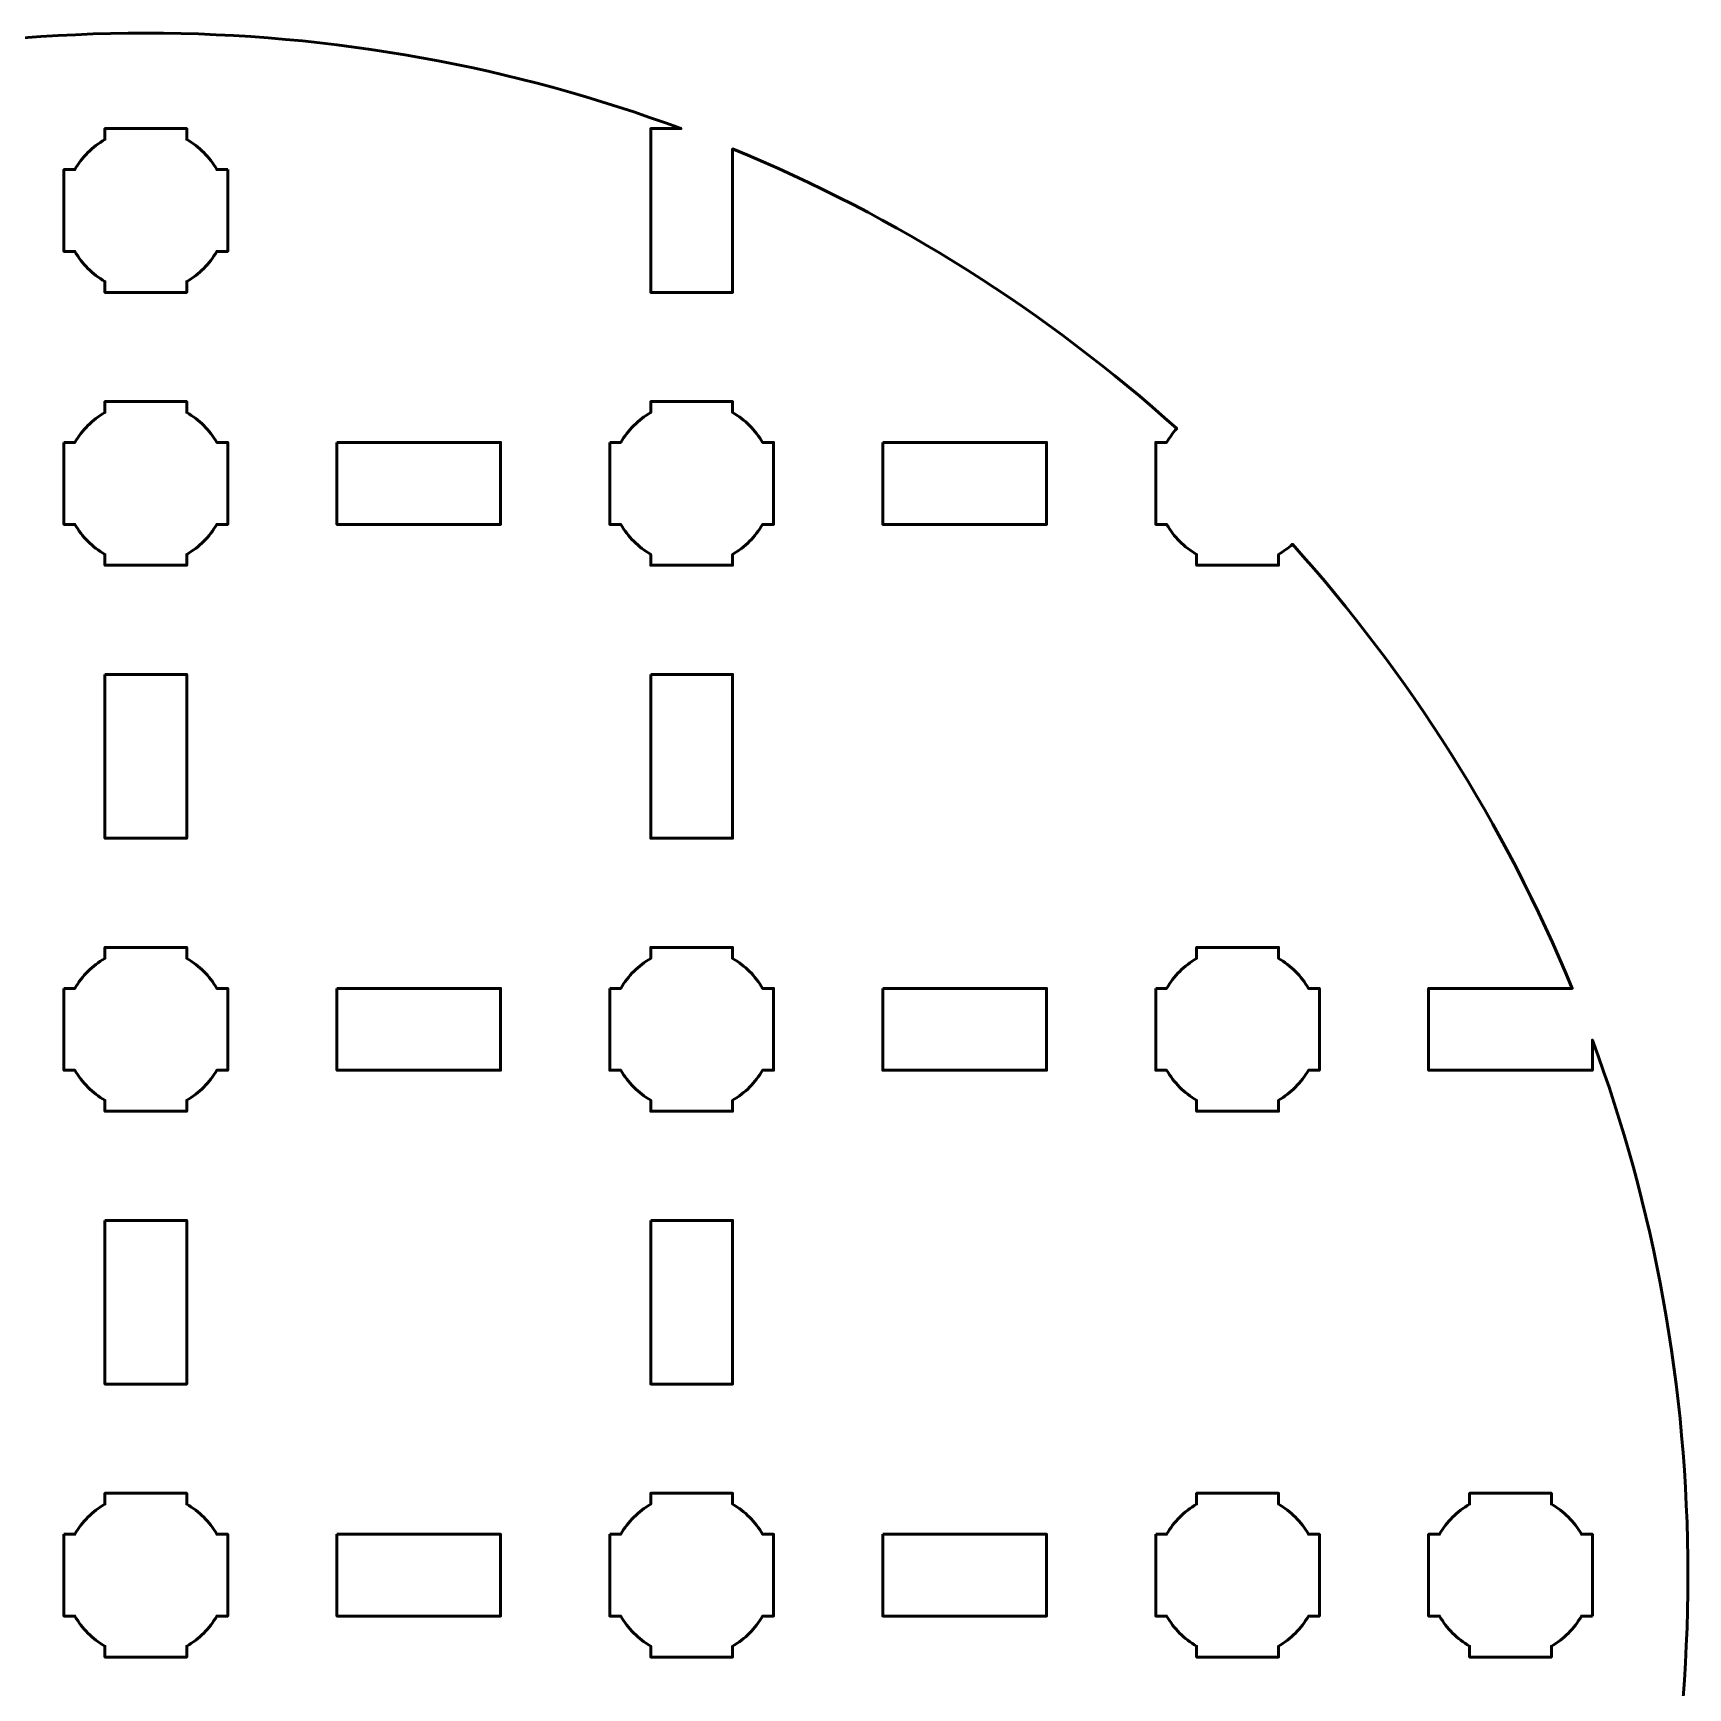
# Model space of a CAD drawing. Header units: centimetres. Extents: x -215 to 208, y -170 to 139.
# Drawn here: x 11.59 to 17.65, y -150.41 to -144.35 of the extents above; entities that cross this region are included whole.
import ezdxf

# ---------------------------------------------------------------- set-up
doc = ezdxf.new("R2010")
doc.units = ezdxf.units.CM
doc.header["$MEASUREMENT"] = 0
doc.layers.add('Layer 1', color=7, linetype='Continuous')

msp = doc.modelspace()

# ---------------------------------------------------------------- linework, layer by layer
at = {"layer": 'Layer 1', "color": 250, "lineweight": 53}
for points, knots in [([(12.00005, -144.35), (12.68952, -144.35), (13.35009, -144.47376), (13.96101, -144.69995), (13.96101, -144.69995), (13.96101, -144.69995), (13.85006, -144.69995), (13.85006, -144.69995), (13.85006, -144.69995), (13.85006, -144.69995), (13.85006, -145.29995), (13.85006, -145.29995), (13.85006, -145.29995), (13.85006, -145.29995), (14.15007, -145.29995), (14.15007, -145.29995), (14.15007, -145.29995), (14.15007, -145.29995), (14.15007, -144.77407), (14.15007, -144.77407), (14.15007, -144.77407), (14.75163, -145.0219), (15.30098, -145.37065), (15.77718, -145.79911), (15.77718, -145.79911), (15.76316, -145.81465), (15.75075, -145.83167), (15.7402, -145.8499), (15.7402, -145.8499), (15.7402, -145.8499), (15.7, -145.8499), (15.7, -145.8499), (15.7, -145.8499), (15.7, -145.8499), (15.7, -146.1499), (15.7, -146.1499), (15.7, -146.1499), (15.7, -146.1499), (15.74015, -146.1499), (15.74015, -146.1499), (15.74015, -146.1499), (15.76648, -146.19545), (15.80446, -146.23344), (15.85, -146.2598), (15.85, -146.2598), (15.85, -146.2598), (15.85, -146.2999), (15.85, -146.2999), (15.85, -146.2999), (15.85, -146.2999), (15.99337, -146.2999), (15.99337, -146.2999), (15.99337, -146.2999), (15.99337, -146.2999), (16.00005, -146.29998), (16.00005, -146.29998), (16.00005, -146.29998), (16.00005, -146.29998), (16.00672, -146.2999), (16.00672, -146.2999), (16.00672, -146.2999), (16.00672, -146.2999), (16.15, -146.2999), (16.15, -146.2999), (16.15, -146.2999), (16.15, -146.2999), (16.15, -146.25984), (16.15, -146.25984), (16.15, -146.25984), (16.16826, -146.24928), (16.1853, -146.23684), (16.20087, -146.2228), (16.20087, -146.2228), (16.62938, -146.699), (16.97816, -147.24839), (17.22604, -147.84996), (17.22604, -147.84996), (17.22604, -147.84996), (16.70005, -147.84996), (16.70005, -147.84996), (16.70005, -147.84996), (16.70005, -147.84996), (16.70005, -148.14997), (16.70005, -148.14997), (16.70005, -148.14997), (16.70005, -148.14997), (17.30005, -148.14997), (17.30005, -148.14997), (17.30005, -148.14997), (17.30005, -148.14997), (17.30005, -148.03918), (17.30005, -148.03918), (17.30005, -148.03918), (17.52628, -148.65004), (17.65, -149.31059), (17.65, -150.00004), (17.65, -150.00004), (17.65, -150.68951), (17.5263, -151.35007), (17.30005, -151.96092), (17.30005, -151.96092), (17.30005, -151.96092), (17.30005, -151.84996), (17.30005, -151.84996), (17.30005, -151.84996), (17.30005, -151.84996), (16.70005, -151.84996), (16.70005, -151.84996), (16.70005, -151.84996), (16.70005, -151.84996), (16.70005, -152.14997), (16.70005, -152.14997), (16.70005, -152.14997), (16.70005, -152.14997), (17.2261, -152.14997), (17.2261, -152.14997), (17.2261, -152.14997), (16.9782, -152.75151), (16.62947, -153.30095), (16.20092, -153.77716), (16.20092, -153.77716), (16.18534, -153.7631), (16.16828, -153.75066), (16.15, -153.74009), (16.15, -153.74009), (16.15, -153.74009), (16.15, -153.6999), (16.15, -153.6999), (16.15, -153.6999), (16.15, -153.6999), (15.85, -153.6999), (15.85, -153.6999), (15.85, -153.6999), (15.85, -153.6999), (15.85, -153.74012), (15.85, -153.74012), (15.85, -153.74012), (15.80449, -153.76645), (15.76653, -153.80438), (15.7402, -153.8499), (15.7402, -153.8499), (15.7402, -153.8499), (15.7, -153.8499), (15.7, -153.8499), (15.7, -153.8499), (15.7, -153.8499), (15.7, -154.1499), (15.7, -154.1499), (15.7, -154.1499), (15.7, -154.1499), (15.74015, -154.1499), (15.74015, -154.1499), (15.74015, -154.1499), (15.75072, -154.16819), (15.76317, -154.18526), (15.77723, -154.20084), (15.77723, -154.20084), (15.30103, -154.62932), (14.75164, -154.97809), (14.15007, -155.22593), (14.15007, -155.22593), (14.15007, -155.22593), (14.15007, -154.69995), (14.15007, -154.69995), (14.15007, -154.69995), (14.15007, -154.69995), (13.85006, -154.69995), (13.85006, -154.69995), (13.85006, -154.69995), (13.85006, -154.69995), (13.85006, -155.29995), (13.85006, -155.29995), (13.85006, -155.29995), (13.85006, -155.29995), (13.96127, -155.29995), (13.96127, -155.29995), (13.96127, -155.29995), (13.3503, -155.52626), (12.68962, -155.65), (12.00005, -155.65), (12.00005, -155.65), (11.31046, -155.65), (10.64979, -155.52621), (10.03878, -155.29995), (10.03878, -155.29995), (10.03878, -155.29995), (10.15003, -155.29995), (10.15003, -155.29995), (10.15003, -155.29995), (10.15003, -155.29995), (10.15003, -154.69995), (10.15003, -154.69995), (10.15003, -154.69995), (10.15003, -154.69995), (9.85003, -154.69995), (9.85003, -154.69995), (9.85003, -154.69995), (9.85003, -154.69995), (9.85003, -155.22595), (9.85003, -155.22595), (9.85003, -155.22595), (9.24842, -154.97811), (8.69902, -154.62936), (8.22281, -154.20087), (8.22281, -154.20087), (8.23688, -154.18528), (8.24935, -154.1682), (8.25993, -154.1499), (8.25993, -154.1499), (8.25993, -154.1499), (8.3, -154.1499), (8.3, -154.1499), (8.3, -154.1499), (8.3, -154.1499), (8.3, -154.00461), (8.3, -154.00461), (8.3, -154.00461), (8.3, -154.00461), (8.30006, -153.99997), (8.30006, -153.99997), (8.30006, -153.99997), (8.30006, -153.99997), (8.3, -153.99532), (8.3, -153.99532), (8.3, -153.99532), (8.3, -153.99532), (8.3, -153.8499), (8.3, -153.8499), (8.3, -153.8499), (8.3, -153.8499), (8.25988, -153.8499), (8.25988, -153.8499), (8.25988, -153.8499), (8.23352, -153.80437), (8.19553, -153.76642), (8.15, -153.74009), (8.15, -153.74009), (8.15, -153.74009), (8.15, -153.6999), (8.15, -153.6999), (8.15, -153.6999), (8.15, -153.6999), (7.85, -153.6999), (7.85, -153.6999), (7.85, -153.6999), (7.85, -153.6999), (7.85, -153.74012), (7.85, -153.74012), (7.85, -153.74012), (7.83173, -153.75069), (7.81468, -153.76313), (7.79911, -153.77718), (7.79911, -153.77718), (7.37059, -153.30095), (7.0218, -152.75156), (6.77392, -152.14997), (6.77392, -152.14997), (6.77392, -152.14997), (7.30005, -152.14997), (7.30005, -152.14997), (7.30005, -152.14997), (7.30005, -152.14997), (7.30005, -151.84996), (7.30005, -151.84996), (7.30005, -151.84996), (7.30005, -151.84996), (6.70005, -151.84996), (6.70005, -151.84996), (6.70005, -151.84996), (6.70005, -151.84996), (6.70005, -151.96113), (6.70005, -151.96113), (6.70005, -151.96113), (6.47375, -151.35021), (6.35, -150.68958), (6.35, -150.00004), (6.35, -150.00004), (6.35, -149.31048), (6.47376, -148.64983), (6.70005, -148.0389), (6.70005, -148.0389), (6.70005, -148.0389), (6.70005, -148.14997), (6.70005, -148.14997), (6.70005, -148.14997), (6.70005, -148.14997), (7.30005, -148.14997), (7.30005, -148.14997), (7.30005, -148.14997), (7.30005, -148.14997), (7.30005, -147.84996), (7.30005, -147.84996), (7.30005, -147.84996), (7.30005, -147.84996), (6.77396, -147.84996), (6.77396, -147.84996), (6.77396, -147.84996), (7.02185, -147.24837), (7.37063, -146.69898), (7.79916, -146.22277), (7.79916, -146.22277), (7.81471, -146.2368), (7.83175, -146.24924), (7.85, -146.2598), (7.85, -146.2598), (7.85, -146.2598), (7.85, -146.2999), (7.85, -146.2999), (7.85, -146.2999), (7.85, -146.2999), (7.99337, -146.2999), (7.99337, -146.2999), (7.99337, -146.2999), (7.99337, -146.2999), (8.00005, -146.29998), (8.00005, -146.29998), (8.00005, -146.29998), (8.00005, -146.29998), (8.00672, -146.2999), (8.00672, -146.2999), (8.00672, -146.2999), (8.00672, -146.2999), (8.15, -146.2999), (8.15, -146.2999), (8.15, -146.2999), (8.15, -146.2999), (8.15, -146.25984), (8.15, -146.25984), (8.15, -146.25984), (8.19558, -146.23348), (8.23358, -146.19547), (8.25993, -146.1499), (8.25993, -146.1499), (8.25993, -146.1499), (8.3, -146.1499), (8.3, -146.1499), (8.3, -146.1499), (8.3, -146.1499), (8.3, -146.00461), (8.3, -146.00461), (8.3, -146.00461), (8.3, -146.00461), (8.30006, -145.99997), (8.30006, -145.99997), (8.30006, -145.99997), (8.30006, -145.99997), (8.3, -145.99532), (8.3, -145.99532), (8.3, -145.99532), (8.3, -145.99532), (8.3, -145.8499), (8.3, -145.8499), (8.3, -145.8499), (8.3, -145.8499), (8.25988, -145.8499), (8.25988, -145.8499), (8.25988, -145.8499), (8.24932, -145.83166), (8.23689, -145.81464), (8.22286, -145.79909), (8.22286, -145.79909), (8.69908, -145.37063), (9.24844, -145.02188), (9.85003, -144.77405), (9.85003, -144.77405), (9.85003, -144.77405), (9.85003, -145.29995), (9.85003, -145.29995), (9.85003, -145.29995), (9.85003, -145.29995), (10.15003, -145.29995), (10.15003, -145.29995), (10.15003, -145.29995), (10.15003, -145.29995), (10.15003, -144.69995), (10.15003, -144.69995), (10.15003, -144.69995), (10.15003, -144.69995), (10.03904, -144.69995), (10.03904, -144.69995), (10.03904, -144.69995), (10.64998, -144.47376), (11.31056, -144.35), (12.00005, -144.35)], [0, 0, 0, 0, 0.0104167, 0.0104167, 0.0104167, 0.0104167, 0.0208333, 0.0208333, 0.0208333, 0.0208333, 0.03125, 0.03125, 0.03125, 0.03125, 0.0416667, 0.0416667, 0.0416667, 0.0416667, 0.0520833, 0.0520833, 0.0520833, 0.0520833, 0.0625, 0.0625, 0.0625, 0.0625, 0.0729167, 0.0729167, 0.0729167, 0.0729167, 0.0833333, 0.0833333, 0.0833333, 0.0833333, 0.09375, 0.09375, 0.09375, 0.09375, 0.1041667, 0.1041667, 0.1041667, 0.1041667, 0.1145833, 0.1145833, 0.1145833, 0.1145833, 0.125, 0.125, 0.125, 0.125, 0.1354167, 0.1354167, 0.1354167, 0.1354167, 0.1458333, 0.1458333, 0.1458333, 0.1458333, 0.15625, 0.15625, 0.15625, 0.15625, 0.1666667, 0.1666667, 0.1666667, 0.1666667, 0.1770833, 0.1770833, 0.1770833, 0.1770833, 0.1875, 0.1875, 0.1875, 0.1875, 0.1979167, 0.1979167, 0.1979167, 0.1979167, 0.2083333, 0.2083333, 0.2083333, 0.2083333, 0.21875, 0.21875, 0.21875, 0.21875, 0.2291667, 0.2291667, 0.2291667, 0.2291667, 0.2395833, 0.2395833, 0.2395833, 0.2395833, 0.25, 0.25, 0.25, 0.25, 0.2604167, 0.2604167, 0.2604167, 0.2604167, 0.2708333, 0.2708333, 0.2708333, 0.2708333, 0.28125, 0.28125, 0.28125, 0.28125, 0.2916667, 0.2916667, 0.2916667, 0.2916667, 0.3020833, 0.3020833, 0.3020833, 0.3020833, 0.3125, 0.3125, 0.3125, 0.3125, 0.3229167, 0.3229167, 0.3229167, 0.3229167, 0.3333333, 0.3333333, 0.3333333, 0.3333333, 0.34375, 0.34375, 0.34375, 0.34375, 0.3541667, 0.3541667, 0.3541667, 0.3541667, 0.3645833, 0.3645833, 0.3645833, 0.3645833, 0.375, 0.375, 0.375, 0.375, 0.3854167, 0.3854167, 0.3854167, 0.3854167, 0.3958333, 0.3958333, 0.3958333, 0.3958333, 0.40625, 0.40625, 0.40625, 0.40625, 0.4166667, 0.4166667, 0.4166667, 0.4166667, 0.4270833, 0.4270833, 0.4270833, 0.4270833, 0.4375, 0.4375, 0.4375, 0.4375, 0.4479167, 0.4479167, 0.4479167, 0.4479167, 0.4583333, 0.4583333, 0.4583333, 0.4583333, 0.46875, 0.46875, 0.46875, 0.46875, 0.4791667, 0.4791667, 0.4791667, 0.4791667, 0.4895833, 0.4895833, 0.4895833, 0.4895833, 0.5, 0.5, 0.5, 0.5, 0.5104167, 0.5104167, 0.5104167, 0.5104167, 0.5208333, 0.5208333, 0.5208333, 0.5208333, 0.53125, 0.53125, 0.53125, 0.53125, 0.5416667, 0.5416667, 0.5416667, 0.5416667, 0.5520833, 0.5520833, 0.5520833, 0.5520833, 0.5625, 0.5625, 0.5625, 0.5625, 0.5729167, 0.5729167, 0.5729167, 0.5729167, 0.5833333, 0.5833333, 0.5833333, 0.5833333, 0.59375, 0.59375, 0.59375, 0.59375, 0.6041667, 0.6041667, 0.6041667, 0.6041667, 0.6145833, 0.6145833, 0.6145833, 0.6145833, 0.625, 0.625, 0.625, 0.625, 0.6354167, 0.6354167, 0.6354167, 0.6354167, 0.6458333, 0.6458333, 0.6458333, 0.6458333, 0.65625, 0.65625, 0.65625, 0.65625, 0.6666667, 0.6666667, 0.6666667, 0.6666667, 0.6770833, 0.6770833, 0.6770833, 0.6770833, 0.6875, 0.6875, 0.6875, 0.6875, 0.6979167, 0.6979167, 0.6979167, 0.6979167, 0.7083333, 0.7083333, 0.7083333, 0.7083333, 0.71875, 0.71875, 0.71875, 0.71875, 0.7291667, 0.7291667, 0.7291667, 0.7291667, 0.7395833, 0.7395833, 0.7395833, 0.7395833, 0.75, 0.75, 0.75, 0.75, 0.7604167, 0.7604167, 0.7604167, 0.7604167, 0.7708333, 0.7708333, 0.7708333, 0.7708333, 0.78125, 0.78125, 0.78125, 0.78125, 0.7916667, 0.7916667, 0.7916667, 0.7916667, 0.8020833, 0.8020833, 0.8020833, 0.8020833, 0.8125, 0.8125, 0.8125, 0.8125, 0.8229167, 0.8229167, 0.8229167, 0.8229167, 0.8333333, 0.8333333, 0.8333333, 0.8333333, 0.84375, 0.84375, 0.84375, 0.84375, 0.8541667, 0.8541667, 0.8541667, 0.8541667, 0.8645833, 0.8645833, 0.8645833, 0.8645833, 0.875, 0.875, 0.875, 0.875, 0.8854167, 0.8854167, 0.8854167, 0.8854167, 0.8958333, 0.8958333, 0.8958333, 0.8958333, 0.90625, 0.90625, 0.90625, 0.90625, 0.9166667, 0.9166667, 0.9166667, 0.9166667, 0.9270833, 0.9270833, 0.9270833, 0.9270833, 0.9375, 0.9375, 0.9375, 0.9375, 0.9479167, 0.9479167, 0.9479167, 0.9479167, 0.9583333, 0.9583333, 0.9583333, 0.9583333, 0.96875, 0.96875, 0.96875, 0.96875, 0.9791667, 0.9791667, 0.9791667, 0.9791667, 0.9895833, 0.9895833, 0.9895833, 0.9895833, 1, 1, 1, 1]), ([(12.30013, -144.84989), (12.30013, -144.84989), (12.25993, -144.84989), (12.25993, -144.84989), (12.25993, -144.84989), (12.2336, -144.80437), (12.19564, -144.76644), (12.15013, -144.74011), (12.15013, -144.74011), (12.15013, -144.74011), (12.15013, -144.69989), (12.15013, -144.69989), (12.15013, -144.69989), (12.15013, -144.69989), (11.85013, -144.69989), (11.85013, -144.69989), (11.85013, -144.69989), (11.85013, -144.69989), (11.85013, -144.74008), (11.85013, -144.74008), (11.85013, -144.74008), (11.8046, -144.76641), (11.76661, -144.80436), (11.74025, -144.84989), (11.74025, -144.84989), (11.74025, -144.84989), (11.70013, -144.84989), (11.70013, -144.84989), (11.70013, -144.84989), (11.70013, -144.84989), (11.70013, -144.99531), (11.70013, -144.99531), (11.70013, -144.99531), (11.70013, -144.99531), (11.70007, -144.99996), (11.70007, -144.99996), (11.70007, -144.99996), (11.70007, -144.99996), (11.70013, -145.0046), (11.70013, -145.0046), (11.70013, -145.0046), (11.70013, -145.0046), (11.70013, -145.14989), (11.70013, -145.14989), (11.70013, -145.14989), (11.70013, -145.14989), (11.7402, -145.14989), (11.7402, -145.14989), (11.7402, -145.14989), (11.76655, -145.19546), (11.80455, -145.23347), (11.85013, -145.25983), (11.85013, -145.25983), (11.85013, -145.25983), (11.85013, -145.29989), (11.85013, -145.29989), (11.85013, -145.29989), (11.85013, -145.29989), (11.99341, -145.29989), (11.99341, -145.29989), (11.99341, -145.29989), (11.99341, -145.29989), (12.00008, -145.29997), (12.00008, -145.29997), (12.00008, -145.29997), (12.00008, -145.29997), (12.00676, -145.29989), (12.00676, -145.29989), (12.00676, -145.29989), (12.00676, -145.29989), (12.15013, -145.29989), (12.15013, -145.29989), (12.15013, -145.29989), (12.15013, -145.29989), (12.15013, -145.25979), (12.15013, -145.25979), (12.15013, -145.25979), (12.19567, -145.23343), (12.23365, -145.19544), (12.25998, -145.14989), (12.25998, -145.14989), (12.25998, -145.14989), (12.30013, -145.14989), (12.30013, -145.14989), (12.30013, -145.14989), (12.30013, -145.14989), (12.30013, -144.84989), (12.30013, -144.84989)], [0, 0, 0, 0, 0.0454545, 0.0454545, 0.0454545, 0.0454545, 0.0909091, 0.0909091, 0.0909091, 0.0909091, 0.1363636, 0.1363636, 0.1363636, 0.1363636, 0.1818182, 0.1818182, 0.1818182, 0.1818182, 0.2272727, 0.2272727, 0.2272727, 0.2272727, 0.2727273, 0.2727273, 0.2727273, 0.2727273, 0.3181818, 0.3181818, 0.3181818, 0.3181818, 0.3636364, 0.3636364, 0.3636364, 0.3636364, 0.4090909, 0.4090909, 0.4090909, 0.4090909, 0.4545455, 0.4545455, 0.4545455, 0.4545455, 0.5, 0.5, 0.5, 0.5, 0.5454545, 0.5454545, 0.5454545, 0.5454545, 0.5909091, 0.5909091, 0.5909091, 0.5909091, 0.6363636, 0.6363636, 0.6363636, 0.6363636, 0.6818182, 0.6818182, 0.6818182, 0.6818182, 0.7272727, 0.7272727, 0.7272727, 0.7272727, 0.7727273, 0.7727273, 0.7727273, 0.7727273, 0.8181818, 0.8181818, 0.8181818, 0.8181818, 0.8636364, 0.8636364, 0.8636364, 0.8636364, 0.9090909, 0.9090909, 0.9090909, 0.9090909, 0.9545455, 0.9545455, 0.9545455, 0.9545455, 1, 1, 1, 1]), ([(11.7, -145.8499), (11.7, -145.8499), (11.7402, -145.8499), (11.7402, -145.8499), (11.7402, -145.8499), (11.76653, -145.80438), (11.80449, -145.76645), (11.85, -145.74012), (11.85, -145.74012), (11.85, -145.74012), (11.85, -145.6999), (11.85, -145.6999), (11.85, -145.6999), (11.85, -145.6999), (12.15, -145.6999), (12.15, -145.6999), (12.15, -145.6999), (12.15, -145.6999), (12.15, -145.74009), (12.15, -145.74009), (12.15, -145.74009), (12.19553, -145.76642), (12.23352, -145.80437), (12.25988, -145.8499), (12.25988, -145.8499), (12.25988, -145.8499), (12.3, -145.8499), (12.3, -145.8499), (12.3, -145.8499), (12.3, -145.8499), (12.3, -145.99532), (12.3, -145.99532), (12.3, -145.99532), (12.3, -145.99532), (12.30006, -145.99997), (12.30006, -145.99997), (12.30006, -145.99997), (12.30006, -145.99997), (12.3, -146.00461), (12.3, -146.00461), (12.3, -146.00461), (12.3, -146.00461), (12.3, -146.1499), (12.3, -146.1499), (12.3, -146.1499), (12.3, -146.1499), (12.25993, -146.1499), (12.25993, -146.1499), (12.25993, -146.1499), (12.23358, -146.19547), (12.19558, -146.23348), (12.15, -146.25984), (12.15, -146.25984), (12.15, -146.25984), (12.15, -146.2999), (12.15, -146.2999), (12.15, -146.2999), (12.15, -146.2999), (12.00672, -146.2999), (12.00672, -146.2999), (12.00672, -146.2999), (12.00672, -146.2999), (12.00005, -146.29998), (12.00005, -146.29998), (12.00005, -146.29998), (12.00005, -146.29998), (11.99337, -146.2999), (11.99337, -146.2999), (11.99337, -146.2999), (11.99337, -146.2999), (11.85, -146.2999), (11.85, -146.2999), (11.85, -146.2999), (11.85, -146.2999), (11.85, -146.2598), (11.85, -146.2598), (11.85, -146.2598), (11.80446, -146.23344), (11.76648, -146.19545), (11.74015, -146.1499), (11.74015, -146.1499), (11.74015, -146.1499), (11.7, -146.1499), (11.7, -146.1499), (11.7, -146.1499), (11.7, -146.1499), (11.7, -145.8499), (11.7, -145.8499)], [0, 0, 0, 0, 0.0454545, 0.0454545, 0.0454545, 0.0454545, 0.0909091, 0.0909091, 0.0909091, 0.0909091, 0.1363636, 0.1363636, 0.1363636, 0.1363636, 0.1818182, 0.1818182, 0.1818182, 0.1818182, 0.2272727, 0.2272727, 0.2272727, 0.2272727, 0.2727273, 0.2727273, 0.2727273, 0.2727273, 0.3181818, 0.3181818, 0.3181818, 0.3181818, 0.3636364, 0.3636364, 0.3636364, 0.3636364, 0.4090909, 0.4090909, 0.4090909, 0.4090909, 0.4545455, 0.4545455, 0.4545455, 0.4545455, 0.5, 0.5, 0.5, 0.5, 0.5454545, 0.5454545, 0.5454545, 0.5454545, 0.5909091, 0.5909091, 0.5909091, 0.5909091, 0.6363636, 0.6363636, 0.6363636, 0.6363636, 0.6818182, 0.6818182, 0.6818182, 0.6818182, 0.7272727, 0.7272727, 0.7272727, 0.7272727, 0.7727273, 0.7727273, 0.7727273, 0.7727273, 0.8181818, 0.8181818, 0.8181818, 0.8181818, 0.8636364, 0.8636364, 0.8636364, 0.8636364, 0.9090909, 0.9090909, 0.9090909, 0.9090909, 0.9545455, 0.9545455, 0.9545455, 0.9545455, 1, 1, 1, 1]), ([(13.7, -145.8499), (13.7, -145.8499), (13.7402, -145.8499), (13.7402, -145.8499), (13.7402, -145.8499), (13.76653, -145.80438), (13.80449, -145.76645), (13.85, -145.74012), (13.85, -145.74012), (13.85, -145.74012), (13.85, -145.6999), (13.85, -145.6999), (13.85, -145.6999), (13.85, -145.6999), (14.15, -145.6999), (14.15, -145.6999), (14.15, -145.6999), (14.15, -145.6999), (14.15, -145.74009), (14.15, -145.74009), (14.15, -145.74009), (14.19553, -145.76642), (14.23352, -145.80437), (14.25988, -145.8499), (14.25988, -145.8499), (14.25988, -145.8499), (14.3, -145.8499), (14.3, -145.8499), (14.3, -145.8499), (14.3, -145.8499), (14.3, -145.99532), (14.3, -145.99532), (14.3, -145.99532), (14.3, -145.99532), (14.30006, -145.99997), (14.30006, -145.99997), (14.30006, -145.99997), (14.30006, -145.99997), (14.3, -146.00461), (14.3, -146.00461), (14.3, -146.00461), (14.3, -146.00461), (14.3, -146.1499), (14.3, -146.1499), (14.3, -146.1499), (14.3, -146.1499), (14.25993, -146.1499), (14.25993, -146.1499), (14.25993, -146.1499), (14.23358, -146.19547), (14.19558, -146.23348), (14.15, -146.25984), (14.15, -146.25984), (14.15, -146.25984), (14.15, -146.2999), (14.15, -146.2999), (14.15, -146.2999), (14.15, -146.2999), (14.00672, -146.2999), (14.00672, -146.2999), (14.00672, -146.2999), (14.00672, -146.2999), (14.00005, -146.29998), (14.00005, -146.29998), (14.00005, -146.29998), (14.00005, -146.29998), (13.99337, -146.2999), (13.99337, -146.2999), (13.99337, -146.2999), (13.99337, -146.2999), (13.85, -146.2999), (13.85, -146.2999), (13.85, -146.2999), (13.85, -146.2999), (13.85, -146.2598), (13.85, -146.2598), (13.85, -146.2598), (13.80446, -146.23344), (13.76648, -146.19545), (13.74015, -146.1499), (13.74015, -146.1499), (13.74015, -146.1499), (13.7, -146.1499), (13.7, -146.1499), (13.7, -146.1499), (13.7, -146.1499), (13.7, -145.8499), (13.7, -145.8499)], [0, 0, 0, 0, 0.0454545, 0.0454545, 0.0454545, 0.0454545, 0.0909091, 0.0909091, 0.0909091, 0.0909091, 0.1363636, 0.1363636, 0.1363636, 0.1363636, 0.1818182, 0.1818182, 0.1818182, 0.1818182, 0.2272727, 0.2272727, 0.2272727, 0.2272727, 0.2727273, 0.2727273, 0.2727273, 0.2727273, 0.3181818, 0.3181818, 0.3181818, 0.3181818, 0.3636364, 0.3636364, 0.3636364, 0.3636364, 0.4090909, 0.4090909, 0.4090909, 0.4090909, 0.4545455, 0.4545455, 0.4545455, 0.4545455, 0.5, 0.5, 0.5, 0.5, 0.5454545, 0.5454545, 0.5454545, 0.5454545, 0.5909091, 0.5909091, 0.5909091, 0.5909091, 0.6363636, 0.6363636, 0.6363636, 0.6363636, 0.6818182, 0.6818182, 0.6818182, 0.6818182, 0.7272727, 0.7272727, 0.7272727, 0.7272727, 0.7727273, 0.7727273, 0.7727273, 0.7727273, 0.8181818, 0.8181818, 0.8181818, 0.8181818, 0.8636364, 0.8636364, 0.8636364, 0.8636364, 0.9090909, 0.9090909, 0.9090909, 0.9090909, 0.9545455, 0.9545455, 0.9545455, 0.9545455, 1, 1, 1, 1]), ([(12.70008, -145.84993), (12.70008, -145.84993), (13.30008, -145.84993), (13.30008, -145.84993), (13.30008, -145.84993), (13.30008, -145.84993), (13.30008, -146.14993), (13.30008, -146.14993), (13.30008, -146.14993), (13.30008, -146.14993), (12.70008, -146.14993), (12.70008, -146.14993), (12.70008, -146.14993), (12.70008, -146.14993), (12.70008, -145.84993), (12.70008, -145.84993)], [0, 0, 0, 0, 0.25, 0.25, 0.25, 0.25, 0.5, 0.5, 0.5, 0.5, 0.75, 0.75, 0.75, 0.75, 1, 1, 1, 1]), ([(14.70005, -145.84993), (14.70005, -145.84993), (15.30005, -145.84993), (15.30005, -145.84993), (15.30005, -145.84993), (15.30005, -145.84993), (15.30005, -146.14993), (15.30005, -146.14993), (15.30005, -146.14993), (15.30005, -146.14993), (14.70005, -146.14993), (14.70005, -146.14993), (14.70005, -146.14993), (14.70005, -146.14993), (14.70005, -145.84993), (14.70005, -145.84993)], [0, 0, 0, 0, 0.25, 0.25, 0.25, 0.25, 0.5, 0.5, 0.5, 0.5, 0.75, 0.75, 0.75, 0.75, 1, 1, 1, 1]), ([(11.84996, -146.69995), (11.84996, -146.69995), (12.14996, -146.69995), (12.14996, -146.69995), (12.14996, -146.69995), (12.14996, -146.69995), (12.14996, -147.29995), (12.14996, -147.29995), (12.14996, -147.29995), (12.14996, -147.29995), (11.84996, -147.29995), (11.84996, -147.29995), (11.84996, -147.29995), (11.84996, -147.29995), (11.84996, -146.69995), (11.84996, -146.69995)], [0, 0, 0, 0, 0.25, 0.25, 0.25, 0.25, 0.5, 0.5, 0.5, 0.5, 0.75, 0.75, 0.75, 0.75, 1, 1, 1, 1]), ([(13.85006, -146.69995), (13.85006, -146.69995), (14.15007, -146.69995), (14.15007, -146.69995), (14.15007, -146.69995), (14.15007, -146.69995), (14.15007, -147.29995), (14.15007, -147.29995), (14.15007, -147.29995), (14.15007, -147.29995), (13.85006, -147.29995), (13.85006, -147.29995), (13.85006, -147.29995), (13.85006, -147.29995), (13.85006, -146.69995), (13.85006, -146.69995)], [0, 0, 0, 0, 0.25, 0.25, 0.25, 0.25, 0.5, 0.5, 0.5, 0.5, 0.75, 0.75, 0.75, 0.75, 1, 1, 1, 1]), ([(11.7, -147.8499), (11.7, -147.8499), (11.7402, -147.8499), (11.7402, -147.8499), (11.7402, -147.8499), (11.76653, -147.80438), (11.80449, -147.76645), (11.85, -147.74012), (11.85, -147.74012), (11.85, -147.74012), (11.85, -147.6999), (11.85, -147.6999), (11.85, -147.6999), (11.85, -147.6999), (12.15, -147.6999), (12.15, -147.6999), (12.15, -147.6999), (12.15, -147.6999), (12.15, -147.74009), (12.15, -147.74009), (12.15, -147.74009), (12.19553, -147.76642), (12.23352, -147.80437), (12.25988, -147.8499), (12.25988, -147.8499), (12.25988, -147.8499), (12.3, -147.8499), (12.3, -147.8499), (12.3, -147.8499), (12.3, -147.8499), (12.3, -147.99532), (12.3, -147.99532), (12.3, -147.99532), (12.3, -147.99532), (12.30006, -147.99997), (12.30006, -147.99997), (12.30006, -147.99997), (12.30006, -147.99997), (12.3, -148.00461), (12.3, -148.00461), (12.3, -148.00461), (12.3, -148.00461), (12.3, -148.1499), (12.3, -148.1499), (12.3, -148.1499), (12.3, -148.1499), (12.25993, -148.1499), (12.25993, -148.1499), (12.25993, -148.1499), (12.23358, -148.19547), (12.19558, -148.23348), (12.15, -148.25984), (12.15, -148.25984), (12.15, -148.25984), (12.15, -148.2999), (12.15, -148.2999), (12.15, -148.2999), (12.15, -148.2999), (12.00672, -148.2999), (12.00672, -148.2999), (12.00672, -148.2999), (12.00672, -148.2999), (12.00005, -148.29998), (12.00005, -148.29998), (12.00005, -148.29998), (12.00005, -148.29998), (11.99337, -148.2999), (11.99337, -148.2999), (11.99337, -148.2999), (11.99337, -148.2999), (11.85, -148.2999), (11.85, -148.2999), (11.85, -148.2999), (11.85, -148.2999), (11.85, -148.2598), (11.85, -148.2598), (11.85, -148.2598), (11.80446, -148.23344), (11.76648, -148.19545), (11.74015, -148.1499), (11.74015, -148.1499), (11.74015, -148.1499), (11.7, -148.1499), (11.7, -148.1499), (11.7, -148.1499), (11.7, -148.1499), (11.7, -147.8499), (11.7, -147.8499)], [0, 0, 0, 0, 0.0454545, 0.0454545, 0.0454545, 0.0454545, 0.0909091, 0.0909091, 0.0909091, 0.0909091, 0.1363636, 0.1363636, 0.1363636, 0.1363636, 0.1818182, 0.1818182, 0.1818182, 0.1818182, 0.2272727, 0.2272727, 0.2272727, 0.2272727, 0.2727273, 0.2727273, 0.2727273, 0.2727273, 0.3181818, 0.3181818, 0.3181818, 0.3181818, 0.3636364, 0.3636364, 0.3636364, 0.3636364, 0.4090909, 0.4090909, 0.4090909, 0.4090909, 0.4545455, 0.4545455, 0.4545455, 0.4545455, 0.5, 0.5, 0.5, 0.5, 0.5454545, 0.5454545, 0.5454545, 0.5454545, 0.5909091, 0.5909091, 0.5909091, 0.5909091, 0.6363636, 0.6363636, 0.6363636, 0.6363636, 0.6818182, 0.6818182, 0.6818182, 0.6818182, 0.7272727, 0.7272727, 0.7272727, 0.7272727, 0.7727273, 0.7727273, 0.7727273, 0.7727273, 0.8181818, 0.8181818, 0.8181818, 0.8181818, 0.8636364, 0.8636364, 0.8636364, 0.8636364, 0.9090909, 0.9090909, 0.9090909, 0.9090909, 0.9545455, 0.9545455, 0.9545455, 0.9545455, 1, 1, 1, 1]), ([(13.7, -147.8499), (13.7, -147.8499), (13.7402, -147.8499), (13.7402, -147.8499), (13.7402, -147.8499), (13.76653, -147.80438), (13.80449, -147.76645), (13.85, -147.74012), (13.85, -147.74012), (13.85, -147.74012), (13.85, -147.6999), (13.85, -147.6999), (13.85, -147.6999), (13.85, -147.6999), (14.15, -147.6999), (14.15, -147.6999), (14.15, -147.6999), (14.15, -147.6999), (14.15, -147.74009), (14.15, -147.74009), (14.15, -147.74009), (14.19553, -147.76642), (14.23352, -147.80437), (14.25988, -147.8499), (14.25988, -147.8499), (14.25988, -147.8499), (14.3, -147.8499), (14.3, -147.8499), (14.3, -147.8499), (14.3, -147.8499), (14.3, -147.99532), (14.3, -147.99532), (14.3, -147.99532), (14.3, -147.99532), (14.30006, -147.99997), (14.30006, -147.99997), (14.30006, -147.99997), (14.30006, -147.99997), (14.3, -148.00461), (14.3, -148.00461), (14.3, -148.00461), (14.3, -148.00461), (14.3, -148.1499), (14.3, -148.1499), (14.3, -148.1499), (14.3, -148.1499), (14.25993, -148.1499), (14.25993, -148.1499), (14.25993, -148.1499), (14.23358, -148.19547), (14.19558, -148.23348), (14.15, -148.25984), (14.15, -148.25984), (14.15, -148.25984), (14.15, -148.2999), (14.15, -148.2999), (14.15, -148.2999), (14.15, -148.2999), (14.00672, -148.2999), (14.00672, -148.2999), (14.00672, -148.2999), (14.00672, -148.2999), (14.00005, -148.29998), (14.00005, -148.29998), (14.00005, -148.29998), (14.00005, -148.29998), (13.99337, -148.2999), (13.99337, -148.2999), (13.99337, -148.2999), (13.99337, -148.2999), (13.85, -148.2999), (13.85, -148.2999), (13.85, -148.2999), (13.85, -148.2999), (13.85, -148.2598), (13.85, -148.2598), (13.85, -148.2598), (13.80446, -148.23344), (13.76648, -148.19545), (13.74015, -148.1499), (13.74015, -148.1499), (13.74015, -148.1499), (13.7, -148.1499), (13.7, -148.1499), (13.7, -148.1499), (13.7, -148.1499), (13.7, -147.8499), (13.7, -147.8499)], [0, 0, 0, 0, 0.0454545, 0.0454545, 0.0454545, 0.0454545, 0.0909091, 0.0909091, 0.0909091, 0.0909091, 0.1363636, 0.1363636, 0.1363636, 0.1363636, 0.1818182, 0.1818182, 0.1818182, 0.1818182, 0.2272727, 0.2272727, 0.2272727, 0.2272727, 0.2727273, 0.2727273, 0.2727273, 0.2727273, 0.3181818, 0.3181818, 0.3181818, 0.3181818, 0.3636364, 0.3636364, 0.3636364, 0.3636364, 0.4090909, 0.4090909, 0.4090909, 0.4090909, 0.4545455, 0.4545455, 0.4545455, 0.4545455, 0.5, 0.5, 0.5, 0.5, 0.5454545, 0.5454545, 0.5454545, 0.5454545, 0.5909091, 0.5909091, 0.5909091, 0.5909091, 0.6363636, 0.6363636, 0.6363636, 0.6363636, 0.6818182, 0.6818182, 0.6818182, 0.6818182, 0.7272727, 0.7272727, 0.7272727, 0.7272727, 0.7727273, 0.7727273, 0.7727273, 0.7727273, 0.8181818, 0.8181818, 0.8181818, 0.8181818, 0.8636364, 0.8636364, 0.8636364, 0.8636364, 0.9090909, 0.9090909, 0.9090909, 0.9090909, 0.9545455, 0.9545455, 0.9545455, 0.9545455, 1, 1, 1, 1]), ([(15.7, -147.8499), (15.7, -147.8499), (15.7402, -147.8499), (15.7402, -147.8499), (15.7402, -147.8499), (15.76653, -147.80438), (15.80449, -147.76645), (15.85, -147.74012), (15.85, -147.74012), (15.85, -147.74012), (15.85, -147.6999), (15.85, -147.6999), (15.85, -147.6999), (15.85, -147.6999), (16.15, -147.6999), (16.15, -147.6999), (16.15, -147.6999), (16.15, -147.6999), (16.15, -147.74009), (16.15, -147.74009), (16.15, -147.74009), (16.19553, -147.76642), (16.23352, -147.80437), (16.25988, -147.8499), (16.25988, -147.8499), (16.25988, -147.8499), (16.3, -147.8499), (16.3, -147.8499), (16.3, -147.8499), (16.3, -147.8499), (16.3, -147.99532), (16.3, -147.99532), (16.3, -147.99532), (16.3, -147.99532), (16.30006, -147.99997), (16.30006, -147.99997), (16.30006, -147.99997), (16.30006, -147.99997), (16.3, -148.00461), (16.3, -148.00461), (16.3, -148.00461), (16.3, -148.00461), (16.3, -148.1499), (16.3, -148.1499), (16.3, -148.1499), (16.3, -148.1499), (16.25993, -148.1499), (16.25993, -148.1499), (16.25993, -148.1499), (16.23358, -148.19547), (16.19558, -148.23348), (16.15, -148.25984), (16.15, -148.25984), (16.15, -148.25984), (16.15, -148.2999), (16.15, -148.2999), (16.15, -148.2999), (16.15, -148.2999), (16.00672, -148.2999), (16.00672, -148.2999), (16.00672, -148.2999), (16.00672, -148.2999), (16.00005, -148.29998), (16.00005, -148.29998), (16.00005, -148.29998), (16.00005, -148.29998), (15.99337, -148.2999), (15.99337, -148.2999), (15.99337, -148.2999), (15.99337, -148.2999), (15.85, -148.2999), (15.85, -148.2999), (15.85, -148.2999), (15.85, -148.2999), (15.85, -148.2598), (15.85, -148.2598), (15.85, -148.2598), (15.80446, -148.23344), (15.76648, -148.19545), (15.74015, -148.1499), (15.74015, -148.1499), (15.74015, -148.1499), (15.7, -148.1499), (15.7, -148.1499), (15.7, -148.1499), (15.7, -148.1499), (15.7, -147.8499), (15.7, -147.8499)], [0, 0, 0, 0, 0.0454545, 0.0454545, 0.0454545, 0.0454545, 0.0909091, 0.0909091, 0.0909091, 0.0909091, 0.1363636, 0.1363636, 0.1363636, 0.1363636, 0.1818182, 0.1818182, 0.1818182, 0.1818182, 0.2272727, 0.2272727, 0.2272727, 0.2272727, 0.2727273, 0.2727273, 0.2727273, 0.2727273, 0.3181818, 0.3181818, 0.3181818, 0.3181818, 0.3636364, 0.3636364, 0.3636364, 0.3636364, 0.4090909, 0.4090909, 0.4090909, 0.4090909, 0.4545455, 0.4545455, 0.4545455, 0.4545455, 0.5, 0.5, 0.5, 0.5, 0.5454545, 0.5454545, 0.5454545, 0.5454545, 0.5909091, 0.5909091, 0.5909091, 0.5909091, 0.6363636, 0.6363636, 0.6363636, 0.6363636, 0.6818182, 0.6818182, 0.6818182, 0.6818182, 0.7272727, 0.7272727, 0.7272727, 0.7272727, 0.7727273, 0.7727273, 0.7727273, 0.7727273, 0.8181818, 0.8181818, 0.8181818, 0.8181818, 0.8636364, 0.8636364, 0.8636364, 0.8636364, 0.9090909, 0.9090909, 0.9090909, 0.9090909, 0.9545455, 0.9545455, 0.9545455, 0.9545455, 1, 1, 1, 1]), ([(12.70008, -147.84993), (12.70008, -147.84993), (13.30008, -147.84993), (13.30008, -147.84993), (13.30008, -147.84993), (13.30008, -147.84993), (13.30008, -148.14993), (13.30008, -148.14993), (13.30008, -148.14993), (13.30008, -148.14993), (12.70008, -148.14993), (12.70008, -148.14993), (12.70008, -148.14993), (12.70008, -148.14993), (12.70008, -147.84993), (12.70008, -147.84993)], [0, 0, 0, 0, 0.25, 0.25, 0.25, 0.25, 0.5, 0.5, 0.5, 0.5, 0.75, 0.75, 0.75, 0.75, 1, 1, 1, 1]), ([(14.70005, -147.84993), (14.70005, -147.84993), (15.30005, -147.84993), (15.30005, -147.84993), (15.30005, -147.84993), (15.30005, -147.84993), (15.30005, -148.14993), (15.30005, -148.14993), (15.30005, -148.14993), (15.30005, -148.14993), (14.70005, -148.14993), (14.70005, -148.14993), (14.70005, -148.14993), (14.70005, -148.14993), (14.70005, -147.84993), (14.70005, -147.84993)], [0, 0, 0, 0, 0.25, 0.25, 0.25, 0.25, 0.5, 0.5, 0.5, 0.5, 0.75, 0.75, 0.75, 0.75, 1, 1, 1, 1]), ([(11.84996, -148.69991), (11.84996, -148.69991), (12.14996, -148.69991), (12.14996, -148.69991), (12.14996, -148.69991), (12.14996, -148.69991), (12.14996, -149.29992), (12.14996, -149.29992), (12.14996, -149.29992), (12.14996, -149.29992), (11.84996, -149.29992), (11.84996, -149.29992), (11.84996, -149.29992), (11.84996, -149.29992), (11.84996, -148.69991), (11.84996, -148.69991)], [0, 0, 0, 0, 0.25, 0.25, 0.25, 0.25, 0.5, 0.5, 0.5, 0.5, 0.75, 0.75, 0.75, 0.75, 1, 1, 1, 1]), ([(13.85006, -148.69991), (13.85006, -148.69991), (14.15007, -148.69991), (14.15007, -148.69991), (14.15007, -148.69991), (14.15007, -148.69991), (14.15007, -149.29992), (14.15007, -149.29992), (14.15007, -149.29992), (14.15007, -149.29992), (13.85006, -149.29992), (13.85006, -149.29992), (13.85006, -149.29992), (13.85006, -149.29992), (13.85006, -148.69991), (13.85006, -148.69991)], [0, 0, 0, 0, 0.25, 0.25, 0.25, 0.25, 0.5, 0.5, 0.5, 0.5, 0.75, 0.75, 0.75, 0.75, 1, 1, 1, 1]), ([(11.7, -149.8499), (11.7, -149.8499), (11.7402, -149.8499), (11.7402, -149.8499), (11.7402, -149.8499), (11.76653, -149.80438), (11.80449, -149.76645), (11.85, -149.74012), (11.85, -149.74012), (11.85, -149.74012), (11.85, -149.6999), (11.85, -149.6999), (11.85, -149.6999), (11.85, -149.6999), (12.15, -149.6999), (12.15, -149.6999), (12.15, -149.6999), (12.15, -149.6999), (12.15, -149.74009), (12.15, -149.74009), (12.15, -149.74009), (12.19553, -149.76642), (12.23352, -149.80437), (12.25988, -149.8499), (12.25988, -149.8499), (12.25988, -149.8499), (12.3, -149.8499), (12.3, -149.8499), (12.3, -149.8499), (12.3, -149.8499), (12.3, -149.99532), (12.3, -149.99532), (12.3, -149.99532), (12.3, -149.99532), (12.30006, -149.99997), (12.30006, -149.99997), (12.30006, -149.99997), (12.30006, -149.99997), (12.3, -150.00461), (12.3, -150.00461), (12.3, -150.00461), (12.3, -150.00461), (12.3, -150.1499), (12.3, -150.1499), (12.3, -150.1499), (12.3, -150.1499), (12.25993, -150.1499), (12.25993, -150.1499), (12.25993, -150.1499), (12.23358, -150.19547), (12.19558, -150.23348), (12.15, -150.25984), (12.15, -150.25984), (12.15, -150.25984), (12.15, -150.2999), (12.15, -150.2999), (12.15, -150.2999), (12.15, -150.2999), (12.00672, -150.2999), (12.00672, -150.2999), (12.00672, -150.2999), (12.00672, -150.2999), (12.00005, -150.29998), (12.00005, -150.29998), (12.00005, -150.29998), (12.00005, -150.29998), (11.99337, -150.2999), (11.99337, -150.2999), (11.99337, -150.2999), (11.99337, -150.2999), (11.85, -150.2999), (11.85, -150.2999), (11.85, -150.2999), (11.85, -150.2999), (11.85, -150.2598), (11.85, -150.2598), (11.85, -150.2598), (11.80446, -150.23344), (11.76648, -150.19545), (11.74015, -150.1499), (11.74015, -150.1499), (11.74015, -150.1499), (11.7, -150.1499), (11.7, -150.1499), (11.7, -150.1499), (11.7, -150.1499), (11.7, -149.8499), (11.7, -149.8499)], [0, 0, 0, 0, 0.0454545, 0.0454545, 0.0454545, 0.0454545, 0.0909091, 0.0909091, 0.0909091, 0.0909091, 0.1363636, 0.1363636, 0.1363636, 0.1363636, 0.1818182, 0.1818182, 0.1818182, 0.1818182, 0.2272727, 0.2272727, 0.2272727, 0.2272727, 0.2727273, 0.2727273, 0.2727273, 0.2727273, 0.3181818, 0.3181818, 0.3181818, 0.3181818, 0.3636364, 0.3636364, 0.3636364, 0.3636364, 0.4090909, 0.4090909, 0.4090909, 0.4090909, 0.4545455, 0.4545455, 0.4545455, 0.4545455, 0.5, 0.5, 0.5, 0.5, 0.5454545, 0.5454545, 0.5454545, 0.5454545, 0.5909091, 0.5909091, 0.5909091, 0.5909091, 0.6363636, 0.6363636, 0.6363636, 0.6363636, 0.6818182, 0.6818182, 0.6818182, 0.6818182, 0.7272727, 0.7272727, 0.7272727, 0.7272727, 0.7727273, 0.7727273, 0.7727273, 0.7727273, 0.8181818, 0.8181818, 0.8181818, 0.8181818, 0.8636364, 0.8636364, 0.8636364, 0.8636364, 0.9090909, 0.9090909, 0.9090909, 0.9090909, 0.9545455, 0.9545455, 0.9545455, 0.9545455, 1, 1, 1, 1]), ([(13.7, -149.8499), (13.7, -149.8499), (13.7402, -149.8499), (13.7402, -149.8499), (13.7402, -149.8499), (13.76653, -149.80438), (13.80449, -149.76645), (13.85, -149.74012), (13.85, -149.74012), (13.85, -149.74012), (13.85, -149.6999), (13.85, -149.6999), (13.85, -149.6999), (13.85, -149.6999), (14.15, -149.6999), (14.15, -149.6999), (14.15, -149.6999), (14.15, -149.6999), (14.15, -149.74009), (14.15, -149.74009), (14.15, -149.74009), (14.19553, -149.76642), (14.23352, -149.80437), (14.25988, -149.8499), (14.25988, -149.8499), (14.25988, -149.8499), (14.3, -149.8499), (14.3, -149.8499), (14.3, -149.8499), (14.3, -149.8499), (14.3, -149.99532), (14.3, -149.99532), (14.3, -149.99532), (14.3, -149.99532), (14.30006, -149.99997), (14.30006, -149.99997), (14.30006, -149.99997), (14.30006, -149.99997), (14.3, -150.00461), (14.3, -150.00461), (14.3, -150.00461), (14.3, -150.00461), (14.3, -150.1499), (14.3, -150.1499), (14.3, -150.1499), (14.3, -150.1499), (14.25993, -150.1499), (14.25993, -150.1499), (14.25993, -150.1499), (14.23358, -150.19547), (14.19558, -150.23348), (14.15, -150.25984), (14.15, -150.25984), (14.15, -150.25984), (14.15, -150.2999), (14.15, -150.2999), (14.15, -150.2999), (14.15, -150.2999), (14.00672, -150.2999), (14.00672, -150.2999), (14.00672, -150.2999), (14.00672, -150.2999), (14.00005, -150.29998), (14.00005, -150.29998), (14.00005, -150.29998), (14.00005, -150.29998), (13.99337, -150.2999), (13.99337, -150.2999), (13.99337, -150.2999), (13.99337, -150.2999), (13.85, -150.2999), (13.85, -150.2999), (13.85, -150.2999), (13.85, -150.2999), (13.85, -150.2598), (13.85, -150.2598), (13.85, -150.2598), (13.80446, -150.23344), (13.76648, -150.19545), (13.74015, -150.1499), (13.74015, -150.1499), (13.74015, -150.1499), (13.7, -150.1499), (13.7, -150.1499), (13.7, -150.1499), (13.7, -150.1499), (13.7, -149.8499), (13.7, -149.8499)], [0, 0, 0, 0, 0.0454545, 0.0454545, 0.0454545, 0.0454545, 0.0909091, 0.0909091, 0.0909091, 0.0909091, 0.1363636, 0.1363636, 0.1363636, 0.1363636, 0.1818182, 0.1818182, 0.1818182, 0.1818182, 0.2272727, 0.2272727, 0.2272727, 0.2272727, 0.2727273, 0.2727273, 0.2727273, 0.2727273, 0.3181818, 0.3181818, 0.3181818, 0.3181818, 0.3636364, 0.3636364, 0.3636364, 0.3636364, 0.4090909, 0.4090909, 0.4090909, 0.4090909, 0.4545455, 0.4545455, 0.4545455, 0.4545455, 0.5, 0.5, 0.5, 0.5, 0.5454545, 0.5454545, 0.5454545, 0.5454545, 0.5909091, 0.5909091, 0.5909091, 0.5909091, 0.6363636, 0.6363636, 0.6363636, 0.6363636, 0.6818182, 0.6818182, 0.6818182, 0.6818182, 0.7272727, 0.7272727, 0.7272727, 0.7272727, 0.7727273, 0.7727273, 0.7727273, 0.7727273, 0.8181818, 0.8181818, 0.8181818, 0.8181818, 0.8636364, 0.8636364, 0.8636364, 0.8636364, 0.9090909, 0.9090909, 0.9090909, 0.9090909, 0.9545455, 0.9545455, 0.9545455, 0.9545455, 1, 1, 1, 1]), ([(15.7, -149.8499), (15.7, -149.8499), (15.7402, -149.8499), (15.7402, -149.8499), (15.7402, -149.8499), (15.76653, -149.80438), (15.80449, -149.76645), (15.85, -149.74012), (15.85, -149.74012), (15.85, -149.74012), (15.85, -149.6999), (15.85, -149.6999), (15.85, -149.6999), (15.85, -149.6999), (16.15, -149.6999), (16.15, -149.6999), (16.15, -149.6999), (16.15, -149.6999), (16.15, -149.74009), (16.15, -149.74009), (16.15, -149.74009), (16.19553, -149.76642), (16.23352, -149.80437), (16.25988, -149.8499), (16.25988, -149.8499), (16.25988, -149.8499), (16.3, -149.8499), (16.3, -149.8499), (16.3, -149.8499), (16.3, -149.8499), (16.3, -149.99532), (16.3, -149.99532), (16.3, -149.99532), (16.3, -149.99532), (16.30006, -149.99997), (16.30006, -149.99997), (16.30006, -149.99997), (16.30006, -149.99997), (16.3, -150.00461), (16.3, -150.00461), (16.3, -150.00461), (16.3, -150.00461), (16.3, -150.1499), (16.3, -150.1499), (16.3, -150.1499), (16.3, -150.1499), (16.25993, -150.1499), (16.25993, -150.1499), (16.25993, -150.1499), (16.23358, -150.19547), (16.19558, -150.23348), (16.15, -150.25984), (16.15, -150.25984), (16.15, -150.25984), (16.15, -150.2999), (16.15, -150.2999), (16.15, -150.2999), (16.15, -150.2999), (16.00672, -150.2999), (16.00672, -150.2999), (16.00672, -150.2999), (16.00672, -150.2999), (16.00005, -150.29998), (16.00005, -150.29998), (16.00005, -150.29998), (16.00005, -150.29998), (15.99337, -150.2999), (15.99337, -150.2999), (15.99337, -150.2999), (15.99337, -150.2999), (15.85, -150.2999), (15.85, -150.2999), (15.85, -150.2999), (15.85, -150.2999), (15.85, -150.2598), (15.85, -150.2598), (15.85, -150.2598), (15.80446, -150.23344), (15.76648, -150.19545), (15.74015, -150.1499), (15.74015, -150.1499), (15.74015, -150.1499), (15.7, -150.1499), (15.7, -150.1499), (15.7, -150.1499), (15.7, -150.1499), (15.7, -149.8499), (15.7, -149.8499)], [0, 0, 0, 0, 0.0454545, 0.0454545, 0.0454545, 0.0454545, 0.0909091, 0.0909091, 0.0909091, 0.0909091, 0.1363636, 0.1363636, 0.1363636, 0.1363636, 0.1818182, 0.1818182, 0.1818182, 0.1818182, 0.2272727, 0.2272727, 0.2272727, 0.2272727, 0.2727273, 0.2727273, 0.2727273, 0.2727273, 0.3181818, 0.3181818, 0.3181818, 0.3181818, 0.3636364, 0.3636364, 0.3636364, 0.3636364, 0.4090909, 0.4090909, 0.4090909, 0.4090909, 0.4545455, 0.4545455, 0.4545455, 0.4545455, 0.5, 0.5, 0.5, 0.5, 0.5454545, 0.5454545, 0.5454545, 0.5454545, 0.5909091, 0.5909091, 0.5909091, 0.5909091, 0.6363636, 0.6363636, 0.6363636, 0.6363636, 0.6818182, 0.6818182, 0.6818182, 0.6818182, 0.7272727, 0.7272727, 0.7272727, 0.7272727, 0.7727273, 0.7727273, 0.7727273, 0.7727273, 0.8181818, 0.8181818, 0.8181818, 0.8181818, 0.8636364, 0.8636364, 0.8636364, 0.8636364, 0.9090909, 0.9090909, 0.9090909, 0.9090909, 0.9545455, 0.9545455, 0.9545455, 0.9545455, 1, 1, 1, 1]), ([(17.30012, -150.1499), (17.30012, -150.1499), (17.25992, -150.1499), (17.25992, -150.1499), (17.25992, -150.1499), (17.23359, -150.19542), (17.19563, -150.23335), (17.15012, -150.25968), (17.15012, -150.25968), (17.15012, -150.25968), (17.15012, -150.2999), (17.15012, -150.2999), (17.15012, -150.2999), (17.15012, -150.2999), (16.85012, -150.2999), (16.85012, -150.2999), (16.85012, -150.2999), (16.85012, -150.2999), (16.85012, -150.25971), (16.85012, -150.25971), (16.85012, -150.25971), (16.80459, -150.23338), (16.7666, -150.19543), (16.74024, -150.1499), (16.74024, -150.1499), (16.74024, -150.1499), (16.70012, -150.1499), (16.70012, -150.1499), (16.70012, -150.1499), (16.70012, -150.1499), (16.70012, -150.00448), (16.70012, -150.00448), (16.70012, -150.00448), (16.70012, -150.00448), (16.70006, -149.99983), (16.70006, -149.99983), (16.70006, -149.99983), (16.70006, -149.99983), (16.70012, -149.99519), (16.70012, -149.99519), (16.70012, -149.99519), (16.70012, -149.99519), (16.70012, -149.8499), (16.70012, -149.8499), (16.70012, -149.8499), (16.70012, -149.8499), (16.74019, -149.8499), (16.74019, -149.8499), (16.74019, -149.8499), (16.76654, -149.80433), (16.80454, -149.76632), (16.85012, -149.73996), (16.85012, -149.73996), (16.85012, -149.73996), (16.85012, -149.6999), (16.85012, -149.6999), (16.85012, -149.6999), (16.85012, -149.6999), (16.9934, -149.6999), (16.9934, -149.6999), (16.9934, -149.6999), (16.9934, -149.6999), (17.00007, -149.69982), (17.00007, -149.69982), (17.00007, -149.69982), (17.00007, -149.69982), (17.00675, -149.6999), (17.00675, -149.6999), (17.00675, -149.6999), (17.00675, -149.6999), (17.15012, -149.6999), (17.15012, -149.6999), (17.15012, -149.6999), (17.15012, -149.6999), (17.15012, -149.74), (17.15012, -149.74), (17.15012, -149.74), (17.19566, -149.76636), (17.23364, -149.80435), (17.25997, -149.8499), (17.25997, -149.8499), (17.25997, -149.8499), (17.30012, -149.8499), (17.30012, -149.8499), (17.30012, -149.8499), (17.30012, -149.8499), (17.30012, -150.1499), (17.30012, -150.1499)], [0, 0, 0, 0, 0.0454545, 0.0454545, 0.0454545, 0.0454545, 0.0909091, 0.0909091, 0.0909091, 0.0909091, 0.1363636, 0.1363636, 0.1363636, 0.1363636, 0.1818182, 0.1818182, 0.1818182, 0.1818182, 0.2272727, 0.2272727, 0.2272727, 0.2272727, 0.2727273, 0.2727273, 0.2727273, 0.2727273, 0.3181818, 0.3181818, 0.3181818, 0.3181818, 0.3636364, 0.3636364, 0.3636364, 0.3636364, 0.4090909, 0.4090909, 0.4090909, 0.4090909, 0.4545455, 0.4545455, 0.4545455, 0.4545455, 0.5, 0.5, 0.5, 0.5, 0.5454545, 0.5454545, 0.5454545, 0.5454545, 0.5909091, 0.5909091, 0.5909091, 0.5909091, 0.6363636, 0.6363636, 0.6363636, 0.6363636, 0.6818182, 0.6818182, 0.6818182, 0.6818182, 0.7272727, 0.7272727, 0.7272727, 0.7272727, 0.7727273, 0.7727273, 0.7727273, 0.7727273, 0.8181818, 0.8181818, 0.8181818, 0.8181818, 0.8636364, 0.8636364, 0.8636364, 0.8636364, 0.9090909, 0.9090909, 0.9090909, 0.9090909, 0.9545455, 0.9545455, 0.9545455, 0.9545455, 1, 1, 1, 1]), ([(12.70008, -149.84986), (12.70008, -149.84986), (13.30008, -149.84986), (13.30008, -149.84986), (13.30008, -149.84986), (13.30008, -149.84986), (13.30008, -150.14986), (13.30008, -150.14986), (13.30008, -150.14986), (13.30008, -150.14986), (12.70008, -150.14986), (12.70008, -150.14986), (12.70008, -150.14986), (12.70008, -150.14986), (12.70008, -149.84986), (12.70008, -149.84986)], [0, 0, 0, 0, 0.25, 0.25, 0.25, 0.25, 0.5, 0.5, 0.5, 0.5, 0.75, 0.75, 0.75, 0.75, 1, 1, 1, 1]), ([(14.70005, -149.84986), (14.70005, -149.84986), (15.30005, -149.84986), (15.30005, -149.84986), (15.30005, -149.84986), (15.30005, -149.84986), (15.30005, -150.14986), (15.30005, -150.14986), (15.30005, -150.14986), (15.30005, -150.14986), (14.70005, -150.14986), (14.70005, -150.14986), (14.70005, -150.14986), (14.70005, -150.14986), (14.70005, -149.84986), (14.70005, -149.84986)], [0, 0, 0, 0, 0.25, 0.25, 0.25, 0.25, 0.5, 0.5, 0.5, 0.5, 0.75, 0.75, 0.75, 0.75, 1, 1, 1, 1])]:
    msp.add_open_spline(points, degree=3, knots=knots, dxfattribs=at)

doc.saveas('drawing.dxf')
